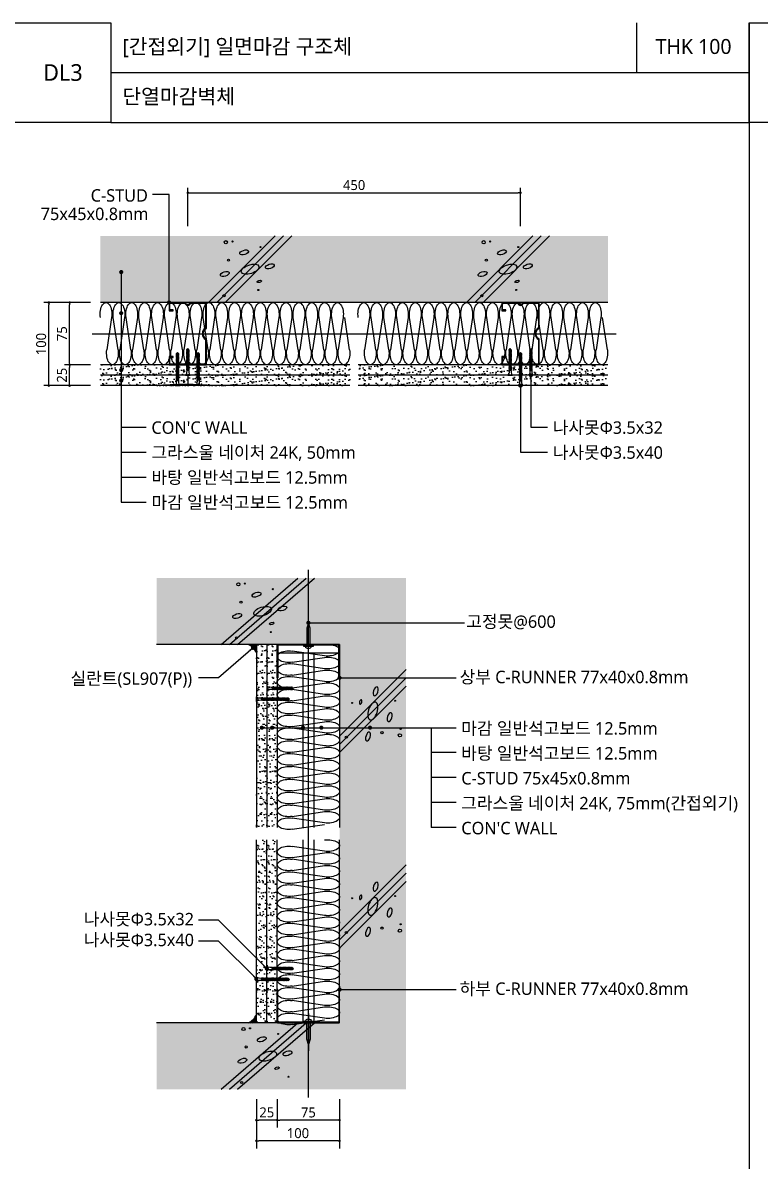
# Model space of a CAD drawing. Header units: millimetres. Extents: x 100 to 12387, y 55 to 2825.
# Drawn here: x 6089 to 6976, y 1456 to 2825 of the extents above; entities that cross this region are included whole.
import ezdxf
from ezdxf.enums import TextEntityAlignment as Align

# ---------------------------------------------------------------- set-up
doc = ezdxf.new("R2010")
doc.units = ezdxf.units.MM
doc.header["$LTSCALE"] = 1000
doc.linetypes.add('CCEN', pattern=[35, 30, -2, 1, -2])
doc.linetypes.add('HID', pattern=[2.3, 1.5, -0.8])
doc.layers.get('DEFPOINTS').update_dxf_attribs({"color": 161})
for name, color, linetype in [('CEN', 1, 'CCEN'), ('DIM', 7, 'Continuous'), ('HATCH', 8, 'Continuous'), ('SEALANT', 8, 'Continuous'), ('TEXT', 7, 'Continuous'), ('경량철골', 2, 'Continuous'), ('경량철골1', 8, 'Continuous'), ('고정못', 8, 'Continuous'), ('나사못32', 8, 'Continuous'), ('나사못40', 8, 'Continuous'), ('단열재', 9, 'Continuous'), ('석고보드', 4, 'Continuous'), ('슬라브', 7, 'Continuous'), ('조인트컴파운드', 8, 'Continuous'), ('지시선', 1, 'Continuous')]:
    doc.layers.add(name, color=color, linetype=linetype)
doc.styles.add('맑은고딕', font='malgun_0.ttf')
doc.dimstyles.new('kcc', dxfattribs={"dimscale": 5, "dimtxt": 2, "dimasz": 2, "dimexe": 1.5, "dimexo": 2, "dimgap": 0.5, "dimtad": 1, "dimdec": 1, "dimrnd": 1.38778e-17, "dimzin": 12, "dimdsep": 46, "dimtxsty": '맑은고딕', "dimblk": 'DOT', "dimcen": 1, "dimdle": 1, "dimclrd": 1, "dimclre": 1, "dimclrt": 7, "dimazin": 0, "dimtfac": 3, "dimtdec": 1, "dimtix": 1, "dimtmove": 2, "dimatfit": 2, "dimldrblk": 'DOT', "dimfxl": 1, "dimtolj": 1, "dimtzin": 1, "dimlwd": -1, "dimlwe": -1, "dimarcsym": 0})

# ---------------------------------------------------------------- blocks, each defined once
blk = doc.blocks.new('kcc나사못32')
at = {"layer": '나사못32'}
for p, q in [((1.5, 29.9), (1, 29.6)), ((1, 29.6), (1.5, 29.3)), ((1.5, 28.6), (1, 28.3)), ((1, 28.3), (1.5, 28)), ((1.5, 30.6), (2.8, 32)), ((1.5, 30.6), (1.5, 29.9)), ((4, 30.5), (1.5, 29.9)), ((4, 29.9), (1.5, 29.9)), ((4, 29.9), (1.5, 29.3)), ((1.5, 29.3), (1.5, 28.6)), ((4, 29.2), (1.5, 28.6)), ((4, 28.6), (1.5, 28.6)), ((4, 28.6), (1.5, 28)), ((1.5, 28), (1.5, 27.3)), ((4, 27.9), (1.5, 27.3)), ((4, 30.5), (2.8, 32)), ((4, 30.5), (4.5, 30.2)), ((4.5, 30.2), (4, 29.9)), ((4, 29.9), (4, 29.2)), ((4, 29.2), (4.5, 28.9)), ((4.5, 28.9), (4, 28.6)), ((4, 28.6), (4, 27.9)), ((4, 27.9), (4.5, 27.6)), ((4.5, 27.6), (4, 27.3)), ((1.5, 27.3), (1, 27)), ((1, 27), (1.5, 26.7)), ((1.5, 26), (1, 25.7)), ((1, 25.7), (1.5, 25.4)), ((1.5, 24.7), (1, 24.4)), ((1, 24.4), (1.5, 24.1)), ((1.5, 23.4), (1, 23.1)), ((1, 23.1), (1.5, 22.8)), ((1.5, 22.1), (1, 21.8)), ((1, 21.8), (1.5, 21.5)), ((1.5, 20.8), (1, 20.5)), ((1, 20.5), (1.5, 20.2)), ((1.5, 19.5), (1, 19.2)), ((1, 19.2), (1.5, 18.9)), ((1.5, 18.2), (1, 17.9)), ((1, 17.9), (1.5, 17.6)), ((1.5, 16.9), (1, 16.6)), ((1, 16.6), (1.5, 16.3)), ((1.5, 15.6), (1, 15.3)), ((1, 15.3), (1.5, 15)), ((1.5, 14.3), (1, 14)), ((1, 14), (1.5, 13.7)), ((4, 27.3), (1.5, 27.3)), ((4, 27.3), (1.5, 26.7)), ((1.5, 26.7), (1.5, 26)), ((4, 26.6), (1.5, 26)), ((4, 26), (1.5, 26)), ((4, 26), (1.5, 25.4)), ((1.5, 25.4), (1.5, 24.7)), ((4, 25.3), (1.5, 24.7)), ((4, 24.7), (1.5, 24.7)), ((4, 24.7), (1.5, 24.1)), ((1.5, 24.1), (1.5, 23.4)), ((4, 24), (1.5, 23.4)), ((4, 23.4), (1.5, 23.4)), ((4, 23.4), (1.5, 22.8)), ((1.5, 22.8), (1.5, 22.1)), ((4, 22.7), (1.5, 22.1)), ((4, 22.1), (1.5, 22.1)), ((4, 22.1), (1.5, 21.5)), ((1.5, 21.5), (1.5, 20.8)), ((4, 21.4), (1.5, 20.8)), ((4, 20.8), (1.5, 20.8)), ((4, 20.8), (1.5, 20.2)), ((1.5, 20.2), (1.5, 19.5)), ((4, 20.1), (1.5, 19.5)), ((4, 19.5), (1.5, 19.5)), ((4, 19.5), (1.5, 18.9)), ((1.5, 18.9), (1.5, 18.2)), ((4, 18.8), (1.5, 18.2)), ((4, 18.2), (1.5, 18.2)), ((4, 18.2), (1.5, 17.6)), ((1.5, 17.6), (1.5, 16.9)), ((4, 17.5), (1.5, 16.9)), ((4, 16.9), (1.5, 16.9)), ((4, 16.9), (1.5, 16.3)), ((1.5, 16.3), (1.5, 15.6)), ((4, 16.2), (1.5, 15.6)), ((4, 15.6), (1.5, 15.6)), ((4, 15.6), (1.5, 15)), ((1.5, 15), (1.5, 14.3)), ((4, 14.9), (1.5, 14.3)), ((4, 14.3), (1.5, 14.3)), ((4, 14.3), (1.5, 13.7)), ((1.5, 13.7), (1.5, 13)), ((4, 27.3), (4, 26.6)), ((4, 26.6), (4.5, 26.3)), ((4.5, 26.3), (4, 26)), ((4, 26), (4, 25.3)), ((4, 25.3), (4.5, 25)), ((4.5, 25), (4, 24.7)), ((4, 24.7), (4, 24)), ((4, 24), (4.5, 23.7)), ((4.5, 23.7), (4, 23.4)), ((4, 23.4), (4, 22.7)), ((4, 22.7), (4.5, 22.4)), ((4.5, 22.4), (4, 22.1)), ((4, 22.1), (4, 21.4)), ((4, 21.4), (4.5, 21.1)), ((4.5, 21.1), (4, 20.8)), ((4, 20.8), (4, 20.1)), ((4, 20.1), (4.5, 19.8)), ((4.5, 19.8), (4, 19.5)), ((4, 19.5), (4, 18.8)), ((4, 18.8), (4.5, 18.5)), ((4.5, 18.5), (4, 18.2)), ((4, 18.2), (4, 17.5)), ((4, 17.5), (4.5, 17.2)), ((4.5, 17.2), (4, 16.9)), ((4, 16.9), (4, 16.2)), ((4, 16.2), (4.5, 15.9)), ((4.5, 15.9), (4, 15.6)), ((4, 15.6), (4, 14.9)), ((4, 14.9), (4.5, 14.6)), ((4.5, 14.6), (4, 14.3)), ((4, 14.3), (4, 13.6)), ((0, 0), (0, 0.4)), ((5.5, 0.4), (0, 0.4)), ((1.5, 13), (1, 12.7)), ((1, 12.7), (1.5, 12.4)), ((1.5, 11.7), (1, 11.4)), ((1, 11.4), (1.5, 11.1)), ((1.5, 10.4), (1, 10.1)), ((1, 10.1), (1.5, 9.8)), ((1.5, 9.1), (1, 8.8)), ((1, 8.8), (1.5, 8.5)), ((1.5, 7.8), (1, 7.5)), ((1, 7.5), (1.5, 7.2)), ((1.5, 6.5), (1, 6.2)), ((1, 6.2), (1.5, 5.9)), ((4, 13.6), (1.5, 13)), ((4, 13), (1.5, 13)), ((4, 13), (1.5, 12.4)), ((1.5, 12.4), (1.5, 11.7)), ((4, 12.3), (1.5, 11.7)), ((4, 11.7), (1.5, 11.7)), ((4, 11.7), (1.5, 11.1)), ((1.5, 11.1), (1.5, 10.4)), ((4, 11), (1.5, 10.4)), ((4, 10.4), (1.5, 10.4)), ((4, 10.4), (1.5, 9.8)), ((1.5, 9.8), (1.5, 9.1)), ((4, 9.7), (1.5, 9.1)), ((4, 9.1), (1.5, 9.1)), ((4, 9.1), (1.5, 8.5)), ((1.5, 8.5), (1.5, 7.8)), ((4, 8.4), (1.5, 7.8)), ((4, 7.8), (1.5, 7.8)), ((4, 7.8), (1.5, 7.2)), ((1.5, 7.2), (1.5, 6.5)), ((4, 7.1), (1.5, 6.5)), ((4, 6.5), (1.5, 6.5)), ((4, 6.5), (1.5, 5.9)), ((1.5, 5.9), (1.5, 5.4)), ((4, 13.6), (4.5, 13.3)), ((4.5, 13.3), (4, 13)), ((4, 13), (4, 12.3)), ((4, 12.3), (4.5, 12)), ((4.5, 12), (4, 11.7)), ((4, 11.7), (4, 11)), ((4, 11), (4.5, 10.7)), ((4.5, 10.7), (4, 10.4)), ((4, 10.4), (4, 9.7)), ((4, 9.7), (4.5, 9.4)), ((4.5, 9.4), (4, 9.1)), ((4, 9.1), (4, 8.4)), ((4, 8.4), (4.5, 8.1)), ((4.5, 8.1), (4, 7.8)), ((4, 7.8), (4, 7.1)), ((4, 7.1), (4.5, 6.8)), ((4.5, 6.8), (4, 6.5)), ((4, 6.5), (4, 5.4)), ((5.5, 0), (5.5, 0.4)), ((5.5, 0), (0, 0))]:
    blk.add_line(p, q, dxfattribs=at)
at = {"layer": '나사못32', "extrusion": (0, 0, -1)}
blk.add_ellipse((0, 5.4), major_axis=(0, 5), ratio=0.3, start_param=1.570796, end_param=3.141593, dxfattribs=at)
at = {"layer": '나사못32'}
blk.add_ellipse((5.5, 5.4), major_axis=(0, 5), ratio=0.3, start_param=1.570796, end_param=3.141593, dxfattribs=at)
blk = doc.blocks.new('kcc나사못40')
at = {"layer": '나사못40'}
for p, q in [((1.5, 38.5), (1, 38.2)), ((1, 38.2), (1.5, 37.9)), ((1.5, 37.2), (1, 36.9)), ((1, 36.9), (1.5, 36.6)), ((1.5, 35.9), (1, 35.6)), ((1, 35.6), (1.5, 35.3)), ((1.5, 34.6), (1, 34.3)), ((1, 34.3), (1.5, 34)), ((1.5, 33.3), (1, 33)), ((1, 33), (1.5, 32.7)), ((1.5, 32), (1, 31.7)), ((1, 31.7), (1.5, 31.4)), ((1.5, 30.7), (1, 30.4)), ((1, 30.4), (1.5, 30.1)), ((1.5, 29.4), (1, 29.1)), ((1, 29.1), (1.5, 28.8)), ((1.5, 28.1), (1, 27.8)), ((1, 27.8), (1.5, 27.5)), ((1.5, 38.5), (2.8, 40)), ((1.5, 38.5), (4, 37.9)), ((1.5, 37.9), (4, 37.3)), ((1.5, 37.9), (1.5, 37.2)), ((1.5, 37.9), (4, 37.9)), ((1.5, 37.2), (4, 36.6)), ((1.5, 36.6), (4, 36)), ((1.5, 36.6), (1.5, 35.9)), ((1.5, 36.6), (4, 36.6)), ((1.5, 35.9), (4, 35.3)), ((1.5, 35.3), (4, 34.7)), ((1.5, 35.3), (1.5, 34.6)), ((1.5, 35.3), (4, 35.3)), ((1.5, 34.6), (4, 34)), ((1.5, 34), (1.5, 33.3)), ((1.5, 34), (4, 33.4)), ((1.5, 34), (4, 34)), ((1.5, 33.3), (4, 32.7)), ((1.5, 32.7), (4, 32.1)), ((1.5, 32.7), (1.5, 32)), ((1.5, 32.7), (4, 32.7)), ((1.5, 32), (4, 31.4)), ((1.5, 31.4), (1.5, 30.7)), ((1.5, 31.4), (4, 30.8)), ((1.5, 31.4), (4, 31.4)), ((1.5, 30.7), (4, 30.1)), ((1.5, 30.1), (4, 29.5)), ((1.5, 30.1), (1.5, 29.4)), ((1.5, 30.1), (4, 30.1)), ((1.5, 29.4), (4, 28.8)), ((1.5, 28.8), (1.5, 28.1)), ((1.5, 28.8), (4, 28.2)), ((1.5, 28.8), (4, 28.8)), ((1.5, 28.1), (4, 27.5)), ((1.5, 27.5), (4, 26.9)), ((1.5, 27.5), (1.5, 26.8)), ((1.5, 27.5), (4, 27.5)), ((4, 38.6), (2.8, 40)), ((4, 38.6), (4, 37.9)), ((4, 37.9), (4.5, 37.6)), ((4.5, 37.6), (4, 37.3)), ((4, 37.3), (4, 36.6)), ((4, 36.6), (4.5, 36.3)), ((4.5, 36.3), (4, 36)), ((4, 36), (4, 35.3)), ((4, 35.3), (4.5, 35)), ((4.5, 35), (4, 34.7)), ((4, 34.7), (4, 34)), ((4, 34), (4.5, 33.7)), ((4.5, 33.7), (4, 33.4)), ((4, 33.4), (4, 32.7)), ((4, 32.7), (4.5, 32.4)), ((4.5, 32.4), (4, 32.1)), ((4, 32.1), (4, 31.4)), ((4, 31.4), (4.5, 31.1)), ((4.5, 31.1), (4, 30.8)), ((4, 30.8), (4, 30.1)), ((4, 30.1), (4.5, 29.8)), ((4.5, 29.8), (4, 29.5)), ((4, 29.5), (4, 28.8)), ((4, 28.8), (4.5, 28.5)), ((4.5, 28.5), (4, 28.2)), ((4, 28.2), (4, 27.5)), ((4, 27.5), (4.5, 27.2)), ((1.5, 26.8), (1, 26.5)), ((1, 26.5), (1.5, 26.2)), ((1.5, 25.5), (1, 25.2)), ((1, 25.2), (1.5, 24.9)), ((1.5, 24.2), (1, 23.9)), ((1, 23.9), (1.5, 23.6)), ((1.5, 22.9), (1, 22.6)), ((1, 22.6), (1.5, 22.3)), ((1.5, 21.6), (1, 21.3)), ((1, 21.3), (1.5, 21)), ((1.5, 20.3), (1, 20)), ((1, 20), (1.5, 19.7)), ((1.5, 19), (1, 18.7)), ((1, 18.7), (1.5, 18.4)), ((1.5, 17.7), (1, 17.4)), ((1, 17.4), (1.5, 17.1)), ((1.5, 16.4), (1, 16.1)), ((1, 16.1), (1.5, 15.8)), ((1.5, 15.1), (1, 14.8)), ((1, 14.8), (1.5, 14.5)), ((1.5, 13.8), (1, 13.5)), ((1.5, 26.8), (4, 26.2)), ((1.5, 26.2), (1.5, 25.5)), ((1.5, 26.2), (4, 25.6)), ((1.5, 26.2), (4, 26.2)), ((1.5, 25.5), (4, 24.9)), ((1.5, 24.9), (4, 24.3)), ((1.5, 24.9), (1.5, 24.2)), ((1.5, 24.9), (4, 24.9)), ((1.5, 24.2), (4, 23.6)), ((1.5, 23.6), (1.5, 22.9)), ((1.5, 23.6), (4, 23)), ((1.5, 23.6), (4, 23.6)), ((1.5, 22.9), (4, 22.3)), ((1.5, 22.3), (4, 21.7)), ((1.5, 22.3), (1.5, 21.6)), ((1.5, 22.3), (4, 22.3)), ((1.5, 21.6), (4, 21)), ((1.5, 21), (1.5, 20.3)), ((1.5, 21), (4, 20.4)), ((1.5, 21), (4, 21)), ((1.5, 20.3), (4, 19.7)), ((1.5, 19.7), (4, 19.1)), ((1.5, 19.7), (1.5, 19)), ((1.5, 19.7), (4, 19.7)), ((1.5, 19), (4, 18.4)), ((1.5, 18.4), (1.5, 17.7)), ((1.5, 18.4), (4, 17.8)), ((1.5, 18.4), (4, 18.4)), ((1.5, 17.7), (4, 17.1)), ((1.5, 17.1), (4, 16.5)), ((1.5, 17.1), (1.5, 16.4)), ((1.5, 17.1), (4, 17.1)), ((1.5, 16.4), (4, 15.8)), ((1.5, 15.8), (1.5, 15.1)), ((1.5, 15.8), (4, 15.2)), ((1.5, 15.8), (4, 15.8)), ((1.5, 15.1), (4, 14.5)), ((1.5, 14.5), (4, 13.9)), ((1.5, 14.5), (1.5, 13.8)), ((1.5, 14.5), (4, 14.5)), ((1.5, 13.8), (4, 13.2)), ((4.5, 27.2), (4, 26.9)), ((4, 26.9), (4, 26.2)), ((4, 26.2), (4.5, 25.9)), ((4.5, 25.9), (4, 25.6)), ((4, 25.6), (4, 24.9)), ((4, 24.9), (4.5, 24.6)), ((4.5, 24.6), (4, 24.3)), ((4, 24.3), (4, 23.6)), ((4, 23.6), (4.5, 23.3)), ((4.5, 23.3), (4, 23)), ((4, 23), (4, 22.3)), ((4, 22.3), (4.5, 22)), ((4.5, 22), (4, 21.7)), ((4, 21.7), (4, 21)), ((4, 21), (4.5, 20.7)), ((4.5, 20.7), (4, 20.4)), ((4, 20.4), (4, 19.7)), ((4, 19.7), (4.5, 19.4)), ((4.5, 19.4), (4, 19.1)), ((4, 19.1), (4, 18.4)), ((4, 18.4), (4.5, 18.1)), ((4.5, 18.1), (4, 17.8)), ((4, 17.8), (4, 17.1)), ((4, 17.1), (4.5, 16.8)), ((4.5, 16.8), (4, 16.5)), ((4, 16.5), (4, 15.8)), ((4, 15.8), (4.5, 15.5)), ((4.5, 15.5), (4, 15.2)), ((4, 15.2), (4, 14.5)), ((4, 14.5), (4.5, 14.2)), ((4.5, 14.2), (4, 13.9)), ((4, 13.9), (4, 13.2)), ((0, 0.4), (5.5, 0.4)), ((0, 0), (0, 0.4)), ((1, 13.5), (1.5, 13.2)), ((1.5, 12.5), (1, 12.2)), ((1, 12.2), (1.5, 11.9)), ((1.5, 11.2), (1, 10.9)), ((1, 10.9), (1.5, 10.6)), ((1.5, 9.9), (1, 9.6)), ((1, 9.6), (1.5, 9.3)), ((1.5, 8.6), (1, 8.3)), ((1, 8.3), (1.5, 8)), ((1.5, 7.3), (1, 7)), ((1, 7), (1.5, 6.7)), ((1.5, 13.2), (1.5, 12.5)), ((1.5, 13.2), (4, 12.6)), ((1.5, 13.2), (4, 13.2)), ((1.5, 12.5), (4, 11.9)), ((1.5, 11.9), (4, 11.3)), ((1.5, 11.9), (1.5, 11.2)), ((1.5, 11.9), (4, 11.9)), ((1.5, 11.2), (4, 10.6)), ((1.5, 10.6), (1.5, 9.9)), ((1.5, 10.6), (4, 10)), ((1.5, 10.6), (4, 10.6)), ((1.5, 9.9), (4, 9.3)), ((1.5, 9.3), (4, 8.7)), ((1.5, 9.3), (1.5, 8.6)), ((1.5, 9.3), (4, 9.3)), ((1.5, 8.6), (4, 8)), ((1.5, 8), (1.5, 7.3)), ((1.5, 8), (4, 7.4)), ((1.5, 8), (4, 8)), ((1.5, 7.3), (4, 6.7)), ((1.5, 6.7), (4, 6.1)), ((1.5, 6.7), (4, 6.7)), ((1.5, 6.7), (1.5, 5.4)), ((4, 13.2), (4.5, 12.9)), ((4.5, 12.9), (4, 12.6)), ((4, 12.6), (4, 11.9)), ((4, 11.9), (4.5, 11.6)), ((4.5, 11.6), (4, 11.3)), ((4, 11.3), (4, 10.6)), ((4, 10.6), (4.5, 10.3)), ((4.5, 10.3), (4, 10)), ((4, 10), (4, 9.3)), ((4, 9.3), (4.5, 9)), ((4.5, 9), (4, 8.7)), ((4, 8.7), (4, 8)), ((4, 8), (4.5, 7.7)), ((4.5, 7.7), (4, 7.4)), ((4, 7.4), (4, 6.7)), ((4, 6.7), (4.5, 6.4)), ((4.5, 6.4), (4, 6.1)), ((4, 6.1), (4, 5.4)), ((5.5, 0), (5.5, 0.4)), ((0, 0), (5.5, 0))]:
    blk.add_line(p, q, dxfattribs=at)
at = {"layer": '나사못40', "extrusion": (0, 0, -1)}
blk.add_ellipse((0, 5.4), major_axis=(0, -5), ratio=0.3, start_param=4.712389, end_param=6.283185, dxfattribs=at)
at = {"layer": '나사못40'}
blk.add_ellipse((5.5, 5.4), major_axis=(0, -5), ratio=0.3, start_param=4.712389, end_param=6.283185, dxfattribs=at)
blk = doc.blocks.new('_Dot')
at = {"color": 0, "linetype": 'ByBlock', "lineweight": -2}
blk.add_line((-0.5, 0), (-1, 0), dxfattribs=at)
at = {"color": 0, "linetype": 'ByBlock', "const_width": 0.5}
blk.add_lwpolyline([(-0.25, 0, 1), (0.25, 0, 1)], format="xyb", close=True, dxfattribs=at)
blk = doc.blocks.new('*D296')
at = {"layer": 'DEFPOINTS', "color": 0, "transparency": 16777216}
for p in [(6145.5, 2413.5), (6182.5, 2413.5), (6182.5, 2388.5)]:
    blk.add_point(p, dxfattribs=at)
at = {"layer": 'DIM', "color": 1, "transparency": 16777216}
for p, q in [((6170.5, 2413.5), (6139.5, 2413.5)), ((6145.5, 2391.5), (6145.5, 2410.5)), ((6170.5, 2388.5), (6139.5, 2388.5))]:
    blk.add_line(p, q, dxfattribs=at)
at = {"layer": 'DIM', "color": 1, "transparency": 16777216, "xscale": 2.999999999999998, "yscale": 2.999999999999998, "zscale": 2.999999999999998}
for p, rotation in [((6145.5, 2413.5), 90), ((6145.5, 2388.5), 270)]:
    blk.add_blockref('_Dot', p, dxfattribs=dict(at, rotation=rotation))
at = {"layer": 'DIM', "color": 7, "transparency": 16777216, "insert": (6136.3, 2401), "char_height": 12, "attachment_point": 5, "rotation": 90, "style": '맑은고딕'}
blk.add_mtext('\\A1;25', dxfattribs=at)
blk = doc.blocks.new('*D297')
at = {"layer": 'DEFPOINTS', "color": 0, "transparency": 16777216}
for p in [(6145.5, 2488.5), (6182.5, 2488.5), (6182.5, 2413.5)]:
    blk.add_point(p, dxfattribs=at)
at = {"layer": 'DIM', "color": 1, "transparency": 16777216}
for p, q in [((6170.5, 2488.5), (6139.5, 2488.5)), ((6145.5, 2416.5), (6145.5, 2485.5)), ((6170.5, 2413.5), (6139.5, 2413.5))]:
    blk.add_line(p, q, dxfattribs=at)
at = {"layer": 'DIM', "color": 1, "transparency": 16777216, "xscale": 2.999999999999998, "yscale": 2.999999999999998, "zscale": 2.999999999999998}
for p, rotation in [((6145.5, 2488.5), 90), ((6145.5, 2413.5), 270)]:
    blk.add_blockref('_Dot', p, dxfattribs=dict(at, rotation=rotation))
at = {"layer": 'DIM', "color": 7, "transparency": 16777216, "insert": (6136.4, 2451), "char_height": 12, "attachment_point": 5, "rotation": 90, "style": '맑은고딕'}
blk.add_mtext('\\A1;75', dxfattribs=at)
blk = doc.blocks.new('*D298')
at = {"layer": 'DEFPOINTS', "color": 0, "transparency": 16777216}
for p in [(6120.5, 2488.5), (6182.5, 2488.5), (6182.5, 2388.5)]:
    blk.add_point(p, dxfattribs=at)
at = {"layer": 'DIM', "color": 1, "transparency": 16777216}
for p, q in [((6170.5, 2488.5), (6114.5, 2488.5)), ((6120.5, 2391.5), (6120.5, 2485.5)), ((6170.5, 2388.5), (6114.5, 2388.5))]:
    blk.add_line(p, q, dxfattribs=at)
at = {"layer": 'DIM', "color": 1, "transparency": 16777216, "xscale": 2.999999999999998, "yscale": 2.999999999999998, "zscale": 2.999999999999998}
for p, rotation in [((6120.5, 2488.5), 90), ((6120.5, 2388.5), 270)]:
    blk.add_blockref('_Dot', p, dxfattribs=dict(at, rotation=rotation))
at = {"layer": 'DIM', "color": 7, "transparency": 16777216, "insert": (6111.3, 2438.5), "char_height": 12, "attachment_point": 5, "rotation": 90, "style": '맑은고딕'}
blk.add_mtext('\\A1;100', dxfattribs=at)
blk = doc.blocks.new('*D299')
at = {"layer": 'DEFPOINTS', "color": 0, "transparency": 16777216}
for p in [(6687.5, 2620.5), (6287.5, 2568.5), (6687.5, 2568.5)]:
    blk.add_point(p, dxfattribs=at)
at = {"layer": 'DIM', "color": 1, "transparency": 16777216}
for p, q in [((6287.5, 2580.5), (6287.5, 2626.5)), ((6290.5, 2620.5), (6684.5, 2620.5)), ((6687.5, 2580.5), (6687.5, 2626.5))]:
    blk.add_line(p, q, dxfattribs=at)
at = {"layer": 'DIM', "color": 1, "transparency": 16777216, "xscale": 2.999999999999998, "yscale": 2.999999999999998, "zscale": 2.999999999999998, "rotation": 180}
blk.add_blockref('_Dot', (6287.5, 2620.5), dxfattribs=at)
at = {"layer": 'DIM', "color": 1, "transparency": 16777216, "xscale": 2.999999999999998, "yscale": 2.999999999999998, "zscale": 2.999999999999998}
blk.add_blockref('_Dot', (6687.5, 2620.5), dxfattribs=at)
at = {"layer": 'DIM', "color": 7, "transparency": 16777216, "insert": (6487.5, 2629.7), "char_height": 12, "attachment_point": 5, "style": '맑은고딕'}
blk.add_mtext('\\A1;450', dxfattribs=at)
blk = doc.blocks.new('*D300')
at = {"layer": 'DEFPOINTS', "color": 0, "transparency": 16777216}
for p in [(6395, 1542), (6470, 1542), (6395, 1505)]:
    blk.add_point(p, dxfattribs=at)
at = {"layer": 'DIM', "color": 1, "transparency": 16777216}
for p, q in [((6395, 1530), (6395, 1496)), ((6470, 1530), (6470, 1496)), ((6467, 1505), (6398, 1505))]:
    blk.add_line(p, q, dxfattribs=at)
at = {"layer": 'DIM', "color": 1, "transparency": 16777216, "xscale": 2.999999999999998, "yscale": 2.999999999999998, "zscale": 2.999999999999998, "rotation": 180}
blk.add_blockref('_Dot', (6395, 1505), dxfattribs=at)
at = {"layer": 'DIM', "color": 1, "transparency": 16777216, "xscale": 2.999999999999998, "yscale": 2.999999999999998, "zscale": 2.999999999999998}
blk.add_blockref('_Dot', (6470, 1505), dxfattribs=at)
at = {"layer": 'DIM', "color": 7, "transparency": 16777216, "insert": (6432.5, 1514.1), "char_height": 12, "attachment_point": 5, "style": '맑은고딕'}
blk.add_mtext('\\A1;75', dxfattribs=at)
blk = doc.blocks.new('*D301')
at = {"layer": 'DEFPOINTS', "color": 0, "transparency": 16777216}
for p in [(6370, 1542), (6395, 1542), (6370, 1505)]:
    blk.add_point(p, dxfattribs=at)
at = {"layer": 'DIM', "color": 1, "transparency": 16777216}
for p, q in [((6370, 1530), (6370, 1496)), ((6395, 1530), (6395, 1496)), ((6392, 1505), (6373, 1505))]:
    blk.add_line(p, q, dxfattribs=at)
at = {"layer": 'DIM', "color": 1, "transparency": 16777216, "xscale": 2.999999999999998, "yscale": 2.999999999999998, "zscale": 2.999999999999998, "rotation": 180}
blk.add_blockref('_Dot', (6370, 1505), dxfattribs=at)
at = {"layer": 'DIM', "color": 1, "transparency": 16777216, "xscale": 2.999999999999998, "yscale": 2.999999999999998, "zscale": 2.999999999999998}
blk.add_blockref('_Dot', (6395, 1505), dxfattribs=at)
at = {"layer": 'DIM', "color": 7, "transparency": 16777216, "insert": (6382.5, 1514.2), "char_height": 12, "attachment_point": 5, "style": '맑은고딕'}
blk.add_mtext('\\A1;25', dxfattribs=at)
blk = doc.blocks.new('*D302')
at = {"layer": 'DEFPOINTS', "color": 0, "transparency": 16777216}
for p in [(6370, 1542), (6470, 1542), (6370, 1480)]:
    blk.add_point(p, dxfattribs=at)
at = {"layer": 'DIM', "color": 1, "transparency": 16777216}
for p, q in [((6370, 1530), (6370, 1471)), ((6470, 1530), (6470, 1471)), ((6467, 1480), (6373, 1480))]:
    blk.add_line(p, q, dxfattribs=at)
at = {"layer": 'DIM', "color": 1, "transparency": 16777216, "xscale": 2.999999999999998, "yscale": 2.999999999999998, "zscale": 2.999999999999998, "rotation": 180}
blk.add_blockref('_Dot', (6370, 1480), dxfattribs=at)
at = {"layer": 'DIM', "color": 1, "transparency": 16777216, "xscale": 2.999999999999998, "yscale": 2.999999999999998, "zscale": 2.999999999999998}
blk.add_blockref('_Dot', (6470, 1480), dxfattribs=at)
at = {"layer": 'DIM', "color": 7, "transparency": 16777216, "insert": (6420, 1489.2), "char_height": 12, "attachment_point": 5, "style": '맑은고딕'}
blk.add_mtext('\\A1;100', dxfattribs=at)
blk = doc.blocks.new('HILTI고정못')
at = {"layer": '고정못'}
blk.add_line((0, 10.6), (0, -34.6), dxfattribs=at)
blk.add_lwpolyline([(-6, 0), (6, 0), (6, 1), (-6, 1)], close=True, dxfattribs=at)
at = {"layer": '고정못', "linetype": 'HID'}
blk.add_lwpolyline([(-2, 0), (-2, -20.6), (0, -27), (2, -20.6), (2, 0)], dxfattribs=at)
at = {"layer": '고정못'}
blk.add_arc((0, -0.2), 4.08, 17.2018, 162.7982, dxfattribs=at)
blk = doc.blocks.new('insulation2')
blk.add_lwpolyline([(0, 0.25, 1.344031), (0.35, 0.25), (0.2, 0.75, -1.344031), (0.55, 0.75), (0.4, 0.25)], format="xyb")

msp = doc.modelspace()

# ---------------------------------------------------------------- hatches: boundary and pattern name
at = {"layer": 'HATCH'}
h = msp.add_hatch(dxfattribs=at)
h.set_pattern_fill('AR-CONC', color=256, scale=0.1)
h.set_pattern_definition([(50, (6352.5, 2528.5), (18.21847, -1.5939), [1.905, -20.955]), (355, (6352.5, 2528.5), (-3.52434, 19.1057), [1.524, -16.76406]), (100.4514, (6354.018, 2528.367), (14.6941, 17.5118), [1.619, -17.809]), (46.184, (6352.5, 2533.58), (27.1079, -4.2042), [2.8575, -31.4325]), (96.6356, (6354.76, 2533.23), (23.7404, 24.7426), [2.4285, -26.7136]), (351.184, (6352.5, 2533.58), (23.7404, 24.7426), [2.286, -25.146]), (21, (6355.04, 2532.31), (15.16144, -10.2265), [1.905, -20.955]), (326, (6355.04, 2532.31), (6.1802, 18.4188), [1.524, -16.764]), (71.4514, (6356.303, 2531.458), (21.34164, 8.1923), [1.619, -17.809]), (37.5, (6352.5, 2528.5), (0.30886, 8.4555), [0, -16.5608, 0, -17.018, 0, -16.8275]), (7.5, (6352.5, 2528.5), (6.68197, 10.01806), [0, -9.7028, 0, -16.1798, 0, -6.4135]), (327.5, (6346.836, 2528.5), (13.55906, -0.57287), [0, -6.35, 0, -19.812, 0, -26.289]), (317.5, (6344.296, 2528.5), (14.81292, 2.54265), [0, -8.255, 0, -13.1572, 0, -18.669])])
h.paths.add_polyline_path([(6792.5, 2488.5), (6792.5, 2568.5), (6182.5, 2568.5), (6182.5, 2488.5)])
h = msp.add_hatch(dxfattribs=at)
h.set_pattern_fill('AR-SAND', color=256, scale=0.2, style=0)
h.set_pattern_definition([(37.5, (1447.176, -16406.309), (-0.3200063, 9.7882647), [0, -7.7216, 0, -8.636, 0, -8.255]), (7.5, (1447.176, -16406.309), (8.990466, 14.336502), [0, -4.1656, 0, -6.9596, 0, -2.667]), (327.5, (1440.928, -16406.309), (15.8198474, 0.0287437), [0, -2.54, 0, -9.144, 0, -11.938]), (317.5, (1440.928, -16406.309), (15.271129, 4.458586), [0, -1.27, 0, -5.9944, 0, -6.858])])
h.paths.add_polyline_path([(6482.5, 2413.5), (6182.5, 2413.5), (6182.5, 2401), (6482.5, 2401)])
h = msp.add_hatch(dxfattribs=at)
h.set_pattern_fill('AR-SAND', color=256, scale=0.2, style=0)
h.set_pattern_definition([(37.5, (1444.281, -16406.309), (-0.3200063, 9.7882647), [0, -7.7216, 0, -8.636, 0, -8.255]), (7.5, (1444.281, -16406.309), (8.990466, 14.336502), [0, -4.1656, 0, -6.9596, 0, -2.667]), (327.5, (1438.033, -16406.309), (15.8198474, 0.0287437), [0, -2.54, 0, -9.144, 0, -11.938]), (317.5, (1438.033, -16406.309), (15.271129, 4.458586), [0, -1.27, 0, -5.9944, 0, -6.858])])
h.paths.add_polyline_path([(6792.5, 2413.5), (6492.5, 2413.5), (6492.5, 2401), (6792.5, 2401)])
h = msp.add_hatch(dxfattribs=at)
h.set_pattern_fill('AR-SAND', color=256, scale=0.2, style=0)
h.set_pattern_definition([(37.5, (1447.176, -16418.809), (-0.3200063, 9.7882647), [0, -7.7216, 0, -8.636, 0, -8.255]), (7.5, (1447.176, -16418.809), (8.990466, 14.336502), [0, -4.1656, 0, -6.9596, 0, -2.667]), (327.5, (1440.928, -16418.809), (15.8198474, 0.0287437), [0, -2.54, 0, -9.144, 0, -11.938]), (317.5, (1440.928, -16418.809), (15.271129, 4.458586), [0, -1.27, 0, -5.9944, 0, -6.858])])
h.paths.add_polyline_path([(6482.5, 2401), (6182.5, 2401), (6182.5, 2388.5), (6482.5, 2388.5)])
h = msp.add_hatch(dxfattribs=at)
h.set_pattern_fill('AR-SAND', color=256, scale=0.2, style=0)
h.set_pattern_definition([(37.5, (1444.281, -16418.809), (-0.3200063, 9.7882647), [0, -7.7216, 0, -8.636, 0, -8.255]), (7.5, (1444.281, -16418.809), (8.990466, 14.336502), [0, -4.1656, 0, -6.9596, 0, -2.667]), (327.5, (1438.033, -16418.809), (15.8198474, 0.0287437), [0, -2.54, 0, -9.144, 0, -11.938]), (317.5, (1438.033, -16418.809), (15.271129, 4.458586), [0, -1.27, 0, -5.9944, 0, -6.858])])
h.paths.add_polyline_path([(6792.5, 2401), (6492.5, 2401), (6492.5, 2388.5), (6792.5, 2388.5)])
h = msp.add_hatch(dxfattribs=at)
h.set_pattern_fill('AR-CONC', color=256, scale=0.1)
h.set_pattern_definition([(50, (6445, 2117), (18.21847, -1.5939), [1.905, -20.955]), (355, (6445, 2117), (-3.52434, 19.1057), [1.524, -16.76406]), (100.4514, (6446.518, 2116.867), (14.6941, 17.5118), [1.619, -17.809]), (46.184, (6445, 2122.08), (27.1079, -4.2042), [2.8575, -31.4325]), (96.6356, (6447.26, 2121.73), (23.7404, 24.7426), [2.4285, -26.7136]), (351.184, (6445, 2122.08), (23.7404, 24.7426), [2.286, -25.146]), (21, (6447.54, 2120.81), (15.16144, -10.22652), [1.905, -20.955]), (326, (6447.54, 2120.81), (6.1802, 18.4188), [1.524, -16.764]), (71.4514, (6448.803, 2119.958), (21.34164, 8.1923), [1.619, -17.809]), (37.5, (6445, 2117), (0.30886, 8.455504), [0, -16.5608, 0, -17.018, 0, -16.8275]), (7.5, (6445, 2117), (6.68197, 10.01806), [0, -9.7028, 0, -16.1798, 0, -6.4135]), (327.5, (6439.336, 2117), (13.55906, -0.572874), [0, -6.35, 0, -19.812, 0, -26.289]), (317.5, (6436.796, 2117), (14.81292, 2.54265), [0, -8.255, 0, -13.1572, 0, -18.669])])
h.paths.add_polyline_path([(6470, 1622), (6250, 1622), (6250, 1542), (6550, 1542), (6550, 2157), (6250, 2157), (6250, 2077), (6470, 2077)])
h = msp.add_hatch(dxfattribs=at)
h.set_pattern_fill('AR-SAND', color=256, scale=0.2, style=0)
h.set_pattern_definition([(37.5, (1825.49, -16075.71), (-0.3200063, 9.7882647), [0, -7.7216, 0, -8.636, 0, -8.255]), (7.5, (1825.49, -16075.71), (8.990466, 14.336502), [0, -4.1656, 0, -6.9596, 0, -2.667]), (327.5, (1819.242, -16075.71), (15.8198474, 0.0287437), [0, -2.54, 0, -9.144, 0, -11.938]), (317.5, (1819.242, -16075.71), (15.271129, 4.458586), [0, -1.27, 0, -5.9944, 0, -6.858])])
h.paths.add_polyline_path([(6370, 1857), (6382.5, 1857), (6382.5, 2077), (6370, 2077)])
h = msp.add_hatch(dxfattribs=at)
h.set_pattern_fill('AR-SAND', color=256, scale=0.2, style=0)
h.set_pattern_definition([(37.5, (1837.99, -16075.71), (-0.3200063, 9.7882647), [0, -7.7216, 0, -8.636, 0, -8.255]), (7.5, (1837.99, -16075.71), (8.990466, 14.336502), [0, -4.1656, 0, -6.9596, 0, -2.667]), (327.5, (1831.742, -16075.71), (15.8198474, 0.0287437), [0, -2.54, 0, -9.144, 0, -11.938]), (317.5, (1831.742, -16075.71), (15.271129, 4.458586), [0, -1.27, 0, -5.9944, 0, -6.858])])
h.paths.add_polyline_path([(6382.5, 1857), (6395, 1857), (6395, 2077), (6382.5, 2077)])
h = msp.add_hatch(dxfattribs=at)
h.set_pattern_fill('AR-SAND', color=256, scale=0.2, style=0)
h.set_pattern_definition([(37.5, (1825.49, -16024.551), (-0.3200063, 9.7882647), [0, -7.7216, 0, -8.636, 0, -8.255]), (7.5, (1825.49, -16024.551), (8.990466, 14.336502), [0, -4.1656, 0, -6.9596, 0, -2.667]), (327.5, (1819.242, -16024.551), (15.8198474, 0.0287437), [0, -2.54, 0, -9.144, 0, -11.938]), (317.5, (1819.242, -16024.551), (15.271129, 4.458586), [0, -1.27, 0, -5.9944, 0, -6.858])])
h.paths.add_polyline_path([(6382.5, 1842), (6370, 1842), (6370, 1622), (6382.5, 1622)])
h = msp.add_hatch(dxfattribs=at)
h.set_pattern_fill('AR-SAND', color=256, scale=0.2, style=0)
h.set_pattern_definition([(37.5, (1837.99, -16024.551), (-0.3200063, 9.7882647), [0, -7.7216, 0, -8.636, 0, -8.255]), (7.5, (1837.99, -16024.551), (8.990466, 14.336502), [0, -4.1656, 0, -6.9596, 0, -2.667]), (327.5, (1831.742, -16024.551), (15.8198474, 0.0287437), [0, -2.54, 0, -9.144, 0, -11.938]), (317.5, (1831.742, -16024.551), (15.271129, 4.458586), [0, -1.27, 0, -5.9944, 0, -6.858])])
h.paths.add_polyline_path([(6395, 1842), (6382.5, 1842), (6382.5, 1622), (6395, 1622)])
at = {"layer": 'SEALANT'}
h = msp.add_hatch(dxfattribs=at)
h.set_pattern_fill('ANSI31', color=256, scale=0.1, style=0)
h.set_pattern_definition([(45, (1473.0645, -16075.71016), (-0.224506403, 0.224506403), [])])
h.paths.add_polyline_path([(6370, 2077), (6360, 2077, -0.2001382), (6370, 2067.11)])
h = msp.add_hatch(dxfattribs=at)
h.set_pattern_fill('ANSI31', color=256, scale=0.1, style=0)
h.set_pattern_definition([(315, (1473.0645, 19774.71016), (-0.224506403, -0.224506403), [])])
h.paths.add_polyline_path([(6370, 1622), (6360, 1622, 0.2001382), (6370, 1631.89)])
at = {"layer": '조인트컴파운드'}
h = msp.add_hatch(dxfattribs=at)
h.set_pattern_fill('ANSI31', color=8, scale=0.1, style=0)
h.set_pattern_definition([(45, (1471.5068, -16163.85447), (-0.224506403, 0.224506403), [])])
edge = h.paths.add_edge_path()
edge.add_ellipse((6269.75, 2393.9), major_axis=(0, 5), ratio=0.3, start_angle=180, end_angle=210.52736)
edge.add_line((6270.51, 2389.59), (6247.5, 2388.5))
edge.add_line((6247.5, 2388.5), (6269.75, 2388.5))
edge.add_line((6269.75, 2388.5), (6269.75, 2388.9))
edge = h.paths.add_edge_path()
edge.add_ellipse((6299.75, 2393.9), major_axis=(0, 5), ratio=0.3, start_angle=180, end_angle=214.46827)
edge.add_line((6300.6, 2389.78), (6287.5, 2390.4))
edge.add_line((6287.5, 2390.4), (6274.4, 2389.78))
edge.add_ellipse((6275.25, 2393.9), major_axis=(0, 5), ratio=0.3, start_angle=145.53173, end_angle=180)
edge.add_line((6275.25, 2388.9), (6275.25, 2388.5))
edge.add_line((6275.25, 2388.5), (6299.75, 2388.5))
edge.add_line((6299.75, 2388.5), (6299.75, 2388.9))
edge = h.paths.add_edge_path()
edge.add_ellipse((6305.25, 2393.9), major_axis=(0, 5), ratio=0.3, start_angle=149.47264, end_angle=180)
edge.add_line((6305.25, 2388.9), (6305.25, 2388.5))
edge.add_line((6305.25, 2388.5), (6327.5, 2388.5))
edge.add_line((6327.5, 2388.5), (6304.49, 2389.59))
edge = h.paths.add_edge_path()
edge.add_ellipse((6275.25, 2393.9), major_axis=(0, 5), ratio=0.3, start_angle=145.53173, end_angle=180, ccw=False)
edge.add_line((6274.4, 2389.78), (6270.51, 2389.59))
edge.add_ellipse((6269.75, 2393.9), major_axis=(0, 5), ratio=0.3, start_angle=180, end_angle=210.52736, ccw=False)
edge.add_line((6269.75, 2388.9), (6275.25, 2388.9))
h.paths.add_polyline_path([(6275.25, 2388.9), (6269.75, 2388.9), (6269.75, 2388.5), (6275.25, 2388.5)])
edge = h.paths.add_edge_path()
edge.add_ellipse((6305.25, 2393.9), major_axis=(0, 5), ratio=0.3, start_angle=149.47264, end_angle=180, ccw=False)
edge.add_line((6304.49, 2389.59), (6300.6, 2389.78))
edge.add_ellipse((6299.75, 2393.9), major_axis=(0, 5), ratio=0.3, start_angle=180, end_angle=214.46827, ccw=False)
edge.add_line((6299.75, 2388.9), (6305.25, 2388.9))
h.paths.add_polyline_path([(6305.25, 2388.9), (6299.75, 2388.9), (6299.75, 2388.5), (6305.25, 2388.5)])

# ---------------------------------------------------------------- linework, layer by layer
for p, q in [((6827.5, 2765), (6827.5, 2825)), ((6962.5, 2825), (6962.5, 55)), ((6195, 2765), (6962.5, 2765)), ((6195, 2705), (6962.5, 2705))]:
    msp.add_line(p, q)
for points in [[(6075, 2825), (6195, 2825), (6195, 2705), (6075, 2705)], [(6962.5, 2825), (7082.5, 2825), (7082.5, 2705), (6962.5, 2705)]]:
    msp.add_lwpolyline(points, close=True)
at = {"layer": 'CEN', "ltscale": 0.1}
for p, q in [((6172.5, 2451), (6802.5, 2451)), ((6432.5, 1532), (6432.5, 2167))]:
    msp.add_line(p, q, dxfattribs=at)
at = {"layer": 'HATCH'}
for centre, radius in [((6333.33, 2561.01), 1.89), ((6341.14, 2561.9), 0.63), ((6643.33, 2561.01), 1.89), ((6651.14, 2561.9), 0.63), ((6374.89, 2555.18), 0.63), ((6684.89, 2555.18), 0.63), ((6336.48, 2539.45), 1.26), ((6646.48, 2539.45), 1.26), ((6331.07, 2496.65), 1.26), ((6372.37, 2503.58), 0.629), ((6641.07, 2496.65), 1.26), ((6682.37, 2503.58), 0.629), ((6348.33, 2149.51), 1.89), ((6356.14, 2150.4), 0.63), ((6389.89, 2143.68), 0.63), ((6351.48, 2127.95), 1.26), ((6346.07, 2085.15), 1.26), ((6387.37, 2092.08), 0.629), ((6485.08, 2006.87), 0.629), ((6536.68, 2009.39), 0.63), ((6520.95, 1970.98), 1.26), ((6543.4, 1975.64), 0.63), ((6478.15, 1965.57), 1.26), ((6542.51, 1967.83), 1.89), ((6485.08, 1771.87), 0.629), ((6536.68, 1774.39), 0.63), ((6543.4, 1740.64), 0.63), ((6478.15, 1730.57), 1.26), ((6520.95, 1735.98), 1.26), ((6542.51, 1732.83), 1.89), ((6354.54, 1614.51), 1.89), ((6362.35, 1615.4), 0.63), ((6396.1, 1608.68), 0.63), ((6357.69, 1592.95), 1.26), ((6352.28, 1550.15), 1.26), ((6408.59, 1557.08), 0.629)]:
    msp.add_circle(centre, radius, dxfattribs=at)
for centre, major_axis in [((6355.23, 2548.69), (-5.27, -1.71)), ((6665.23, 2548.69), (-5.27, -1.71)), ((6362.5, 2528.5), (-10.53, -3.43)), ((6386.23, 2531.9), (-5.27, -1.71)), ((6672.5, 2528.5), (-10.53, -3.43)), ((6696.23, 2531.9), (-5.27, -1.71)), ((6331.98, 2522.8), (-5.27, -1.71)), ((6641.98, 2522.8), (-5.27, -1.71)), ((6373.47, 2513.87), (-2.63, -0.86)), ((6683.47, 2513.87), (-2.63, -0.86)), ((6370.23, 2137.19), (-5.27, -1.71)), ((6377.5, 2117), (-10.53, -3.43)), ((6401.23, 2120.4), (-5.27, -1.71)), ((6346.98, 2111.3), (-5.27, -1.71)), ((6388.47, 2102.37), (-2.63, -0.86)), ((6376.44, 1602.19), (-5.27, -1.71)), ((6383.71, 1582), (-10.53, -3.43)), ((6407.45, 1585.4), (-5.27, -1.71)), ((6353.2, 1576.3), (-5.27, -1.71)), ((6394.68, 1567.37), (-2.63, -0.86))]:
    msp.add_ellipse(centre, major_axis=major_axis, ratio=0.4770727, dxfattribs=at)
at = {"layer": 'HATCH', "extrusion": (0, 0, -1)}
for centre, major_axis in [((6513.4, 2020.73), (-1.71, -5.27)), ((6495.37, 2007.97), (-0.86, -2.63)), ((6510, 1997), (-3.43, -10.53)), ((6530.19, 1989.73), (-1.71, -5.27)), ((6504.3, 1966.48), (-1.71, -5.27)), ((6513.4, 1785.73), (-1.71, -5.27)), ((6495.37, 1772.97), (-0.86, -2.63)), ((6510, 1762), (-3.43, -10.53)), ((6530.19, 1754.73), (-1.71, -5.27)), ((6504.3, 1731.48), (-1.71, -5.27))]:
    msp.add_ellipse(centre, major_axis=major_axis, ratio=0.4770727, dxfattribs=at)
at = {"layer": 'SEALANT'}
for centre, start, end in [((6353.14, 2060.06), 22.6698, 67.93998), ((6353.14, 1638.94), 292.06002, 337.3302)]:
    msp.add_arc(centre, 18.28, start, end, dxfattribs=at)
at = {"layer": '경량철골'}
for points in [[(6309, 2443.93), (6309, 2414.5), (6290.85, 2414.5, 0.745356), (6284.15, 2414.5), (6266, 2414.5), (6266, 2422.5), (6270, 2422.5), (6270, 2423.5), (6265, 2423.5), (6265, 2413.5), (6285, 2413.5, -1), (6290, 2413.5), (6310, 2413.5), (6310, 2444.5, -0.5899975), (6310, 2457.5), (6310, 2488.5), (6290, 2488.5, -1), (6285, 2488.5), (6265, 2488.5), (6265, 2478.5), (6270, 2478.5), (6270, 2479.5), (6266, 2479.5), (6266, 2487.5), (6284.15, 2487.5, 0.745356), (6290.85, 2487.5), (6309, 2487.5), (6309, 2458.07, 0.5427831)], [(6709, 2443.93), (6709, 2414.5), (6690.85, 2414.5, 0.745356), (6684.15, 2414.5), (6666, 2414.5), (6666, 2422.5), (6670, 2422.5), (6670, 2423.5), (6665, 2423.5), (6665, 2413.5), (6685, 2413.5, -1), (6690, 2413.5), (6710, 2413.5), (6710, 2444.5, -0.5899975), (6710, 2457.5), (6710, 2488.5), (6690, 2488.5, -1), (6685, 2488.5), (6665, 2488.5), (6665, 2478.5), (6670, 2478.5), (6670, 2479.5), (6666, 2479.5), (6666, 2487.5), (6684.15, 2487.5, 0.745356), (6690.85, 2487.5), (6709, 2487.5), (6709, 2458.07, 0.5427831)], [(6470, 2037), (6469.2, 2037), (6469.2, 2075.93, 0.4142136), (6468.93, 2076.2), (6396.07, 2076.2, 0.4142136), (6395.8, 2075.93), (6395.8, 2037), (6395, 2037), (6395, 2076.2, -0.4142136), (6395.8, 2077), (6469.2, 2077, -0.4142136), (6470, 2076.2)], [(6470, 1662), (6469.2, 1662), (6469.2, 1623.07, -0.4142136), (6468.93, 1622.8), (6396.07, 1622.8, -0.4142136), (6395.8, 1623.07), (6395.8, 1662), (6395, 1662), (6395, 1622.8, 0.4142136), (6395.8, 1622), (6469.2, 1622, 0.4142136), (6470, 1622.8)]]:
    msp.add_lwpolyline(points, format="xyb", close=True, dxfattribs=at)
at = {"layer": '경량철골1'}
for p, q in [((6395.8, 2067), (6469.2, 2067)), ((6426, 2067), (6426, 1857)), ((6439, 2067), (6439, 1857)), ((6426, 1842), (6426, 1622.8)), ((6439, 1842), (6439, 1622.8))]:
    msp.add_line(p, q, dxfattribs=at)
at = {"layer": '석고보드'}
for p, q in [((6482.5, 2413.5), (6182.5, 2413.5)), ((6792.5, 2413.5), (6492.5, 2413.5)), ((6687.5, 2401), (6687.5, 2413.5)), ((6482.5, 2401), (6182.5, 2401)), ((6287.5, 2401), (6287.5, 2390.4)), ((6792.5, 2401), (6492.5, 2401)), ((6482.5, 2388.5), (6182.5, 2388.5)), ((6287.5, 2390.4), (6247.5, 2388.5)), ((6287.5, 2390.4), (6327.5, 2388.5)), ((6792.5, 2388.5), (6492.5, 2388.5)), ((6370, 2077), (6370, 1857)), ((6382.5, 2077), (6382.5, 1857)), ((6395, 2077), (6395, 1857)), ((6370, 1622), (6370, 1842)), ((6382.5, 1622), (6382.5, 1842)), ((6395, 1622), (6395, 1842))]:
    msp.add_line(p, q, dxfattribs=at)
at = {"layer": '슬라브', "color": 1}
for p, q in [((6312.5, 2488.5), (6392.5, 2568.5)), ((6332.5, 2488.5), (6412.5, 2568.5)), ((6622.5, 2488.5), (6702.5, 2568.5)), ((6642.5, 2488.5), (6722.5, 2568.5)), ((6327.5, 2077), (6420, 2157)), ((6347.5, 2077), (6440, 2157)), ((6470, 1967), (6550, 2047)), ((6470, 1947), (6550, 2027)), ((6470, 1732), (6550, 1812)), ((6470, 1712), (6550, 1792)), ((6327.5, 1542), (6420, 1622)), ((6347.5, 1542), (6440, 1622))]:
    msp.add_line(p, q, dxfattribs=at)
at = {"layer": '슬라브', "color": 7}
for p, q in [((6322.5, 2488.5), (6402.5, 2568.5)), ((6632.5, 2488.5), (6712.5, 2568.5)), ((6337.5, 2077), (6430, 2157)), ((6470, 1957), (6550, 2037)), ((6470, 1722), (6550, 1802)), ((6337.5, 1542), (6430, 1622))]:
    msp.add_line(p, q, dxfattribs=at)
at = {"layer": '슬라브'}
for p, q in [((6792.5, 2488.5), (6182.5, 2488.5)), ((6470, 2077), (6250, 2077)), ((6470, 2077), (6470, 1857)), ((6470, 1622), (6470, 1842)), ((6470, 1622), (6250, 1622))]:
    msp.add_line(p, q, dxfattribs=at)
at = {"layer": '지시선', "color": 1}
for p, q in [((6207.5, 2338.5), (6237.5, 2338.5)), ((6207.5, 2308.5), (6237.5, 2308.5)), ((6207.5, 2278.5), (6237.5, 2278.5))]:
    msp.add_line(p, q, dxfattribs=at)
at = {"layer": '지시선'}
for p, q in [((6580, 1977), (6580, 1857)), ((6610, 1947), (6580, 1947)), ((6610, 1917), (6580, 1917)), ((6610, 1887), (6580, 1887)), ((6610, 1857), (6580, 1857))]:
    msp.add_line(p, q, dxfattribs=at)
at = {"layer": '지시선', "const_width": 2.5}
for points in [[(6206.25, 2475.71, 1), (6208.75, 2475.71, 1)], [(6206.25, 2407.24, 1), (6208.75, 2407.24, 1)], [(6206.25, 2394.5, 1), (6208.75, 2394.5, 1)], [(6387.7, 1977, 1), (6390.2, 1977, 1)], [(6424.75, 1977, 1), (6427.25, 1977, 1)], [(6446.88, 1977, 1), (6449.38, 1977, 1)], [(6505.38, 1977, 1), (6507.88, 1977, 1)]]:
    msp.add_lwpolyline(points, format="xyb", close=True, dxfattribs=at)

# ---------------------------------------------------------------- block references
at = {"layer": '고정못', "rotation": 180}
msp.add_blockref('HILTI고정못', (6432.5, 2076.2), dxfattribs=at)
at = {"layer": '고정못', "xscale": -1}
msp.add_blockref('HILTI고정못', (6432.5, 1622.8), dxfattribs=at)
at = {"layer": '나사못32', "xscale": -1}
for p, rotation in [((6290.25, 2401), 359.9999999997916), ((6677.82, 2401), 359.9999999997916), ((6382.5, 2021.5), 270), ((6382.5, 1684.48), 270)]:
    msp.add_blockref('kcc나사못32', p, dxfattribs=dict(at, rotation=rotation))
at = {"layer": '나사못32'}
msp.add_blockref('kcc나사못32', (6697.18, 2401), dxfattribs=at)
at = {"layer": '나사못40', "extrusion": (0, 0, -1), "xscale": -1, "zscale": -1}
for p in [(-6272.32, 2388.5), (-6684.75, 2388.5)]:
    msp.add_blockref('kcc나사못40', p, dxfattribs=at)
at = {"layer": '나사못40', "extrusion": (0, 0, -1), "zscale": -1}
msp.add_blockref('kcc나사못40', (-6302.68, 2388.5), dxfattribs=at)
at = {"layer": '나사못40', "xscale": -1, "rotation": 269.9999999997916}
for p in [(6370, 2008.5), (6370, 1671.48)]:
    msp.add_blockref('kcc나사못40', p, dxfattribs=at)
at = {"layer": '단열재', "xscale": -38.64342015908724, "yscale": 77.28684031817448, "zscale": 38.64342015908724, "row_count": 1, "row_spacing": 0, "column_spacing": -15.4573680636349}
for p, rotation, column_count in [((6182.5, 2489.64), 180, 19), ((6492.43, 2489.64), 180, 19), ((6471.14, 2077), 90, 14), ((6471.14, 1842), 90, 14)]:
    msp.add_blockref('insulation2', p, dxfattribs=dict(at, rotation=rotation, column_count=column_count))

# ---------------------------------------------------------------- texts
at = {"layer": 'TEXT', "style": '맑은고딕'}
for s, height, p in [('[간접외기] 일면마감 구조체', 18, (6208.84, 2787.47)), ('단열마감벽체', 18, (6208.84, 2727.47)), ("CON'C WALL", 15, (6243.83, 2330.54)), ('나사못Φ3.5x32', 15, (6726.26, 2330.54)), ('그라스울 네이처 24K, 50mm', 15, (6243.83, 2300.54)), ('나사못Φ3.5x40', 15, (6726.26, 2300.54)), ('바탕 일반석고보드 12.5mm', 15, (6243.83, 2270.54)), ('마감 일반석고보드 12.5mm', 15, (6243.97, 2240.54)), ('마감 일반석고보드 12.5mm', 15, (6616.33, 1968.72)), ('바탕 일반석고보드 12.5mm', 15, (6616.33, 1938.72)), ('C-STUD 75x45x0.8mm', 15, (6616.33, 1908.72)), ('그라스울 네이처 24K, 75mm(간접외기)', 15, (6616.33, 1878.72)), ("CON'C WALL", 15, (6616.33, 1848.72))]:
    msp.add_text(s, height=height, dxfattribs=at).set_placement(p)
for s, height, p in [('THK 100', 18, (6895.56, 2787.47)), ('DL3', 20, (6137.44, 2755.17))]:
    msp.add_text(s, height=height, dxfattribs=at).set_placement(p, align=Align.CENTER)
for s, p in [('C-STUD', (6239.59, 2609.79)), ('75x45x0.8mm', (6240.24, 2587.64))]:
    msp.add_text(s, height=15, dxfattribs=at).set_placement(p, align=Align.RIGHT)
for s, p in [('고정못@600', (6622.35, 2097.14)), ('상부 C-RUNNER 77x40x0.8mm', (6614.35, 2030.55)), ('하부 C-RUNNER 77x40x0.8mm', (6614.35, 1655.55))]:
    msp.add_text(s, height=15, rotation=360, dxfattribs=at).set_placement(p)
for s, p in [('실란트(SL907(P))', (6292.8, 2028.62)), ('나사못Φ3.5x32', (6294.99, 1739.22)), ('나사못Φ3.5x40', (6294.99, 1714.22))]:
    msp.add_text(s, height=15, rotation=360, dxfattribs=at).set_placement(p, align=Align.RIGHT)

# ---------------------------------------------------------------- dimensions: what is measured, and where the dimension line sits
at = {"layer": 'DIM'}
dim = msp.add_linear_dim(base=(6687.5, 2620.5), p1=(6287.5, 2568.5), p2=(6687.5, 2568.5), text='450', dimstyle='kcc', override={"dimscale": 6, "dimtxt": 2, "dimasz": 0.5, "dimexe": 1, "dimgap": 0.5}, dxfattribs=at)
dim.commit()
dim.dimension.update_dxf_attribs({"geometry": '*D299', "text_midpoint": (6487.5, 2629.7)})
for base, p1, p2, angle, override, picture, middle in [((6120.5, 2488.5), (6182.5, 2388.5), (6182.5, 2488.5), 90, {"dimscale": 6, "dimtxt": 2, "dimasz": 0.5, "dimexe": 1, "dimgap": 0.5, "dimdle": 1}, '*D298', (6111.27, 2438.5)), ((6145.5, 2488.5), (6182.5, 2413.5), (6182.5, 2488.5), 90, {"dimscale": 6, "dimtxt": 2, "dimasz": 0.5, "dimexe": 1, "dimgap": 0.5}, '*D297', (6136.4, 2451)), ((6145.5, 2413.5), (6182.5, 2388.5), (6182.5, 2413.5), 90, {"dimscale": 6, "dimtxt": 2, "dimasz": 0.5, "dimexe": 1, "dimgap": 0.5}, '*D296', (6136.3, 2401)), ((6370, 1505), (6395, 1542), (6370, 1542), 180, {"dimscale": 6, "dimtxt": 2, "dimasz": 0.5, "dimgap": 0.5}, '*D301', (6382.5, 1514.2)), ((6370, 1480), (6470, 1542), (6370, 1542), 180, {"dimscale": 6, "dimtxt": 2, "dimasz": 0.5, "dimgap": 0.5}, '*D302', (6420, 1489.23)), ((6395, 1505), (6470, 1542), (6395, 1542), 180, {"dimscale": 6, "dimtxt": 2, "dimasz": 0.5, "dimgap": 0.5}, '*D300', (6432.5, 1514.1))]:
    dim = msp.add_linear_dim(base=base, p1=p1, p2=p2, angle=angle, dimstyle='kcc', override=override, dxfattribs=at)
    dim.commit()
    dim.dimension.update_dxf_attribs({"geometry": picture, "text_midpoint": middle})

# ---------------------------------------------------------------- leaders
at = {"layer": '지시선'}
for points, override in [([(6265, 2488.5), (6265, 2618.5), (6245, 2618.5)], {"dimscale": 1, "dimasz": 5, "dimgap": 0.625, "dimtad": 0, "dimldrblk": 'Dot'}), ([(6207.5, 2525.11), (6207.5, 2248.5), (6237.5, 2248.5)], {"dimscale": 1, "dimasz": 5, "dimgap": 0.625, "dimtad": 0, "dimldrblk": 'Dot'}), ([(6699.93, 2401), (6699.93, 2338.5), (6719.93, 2338.5)], {"dimscale": 1, "dimasz": 5, "dimgap": 0.625, "dimtad": 0, "dimldrblk": 'Dot'}), ([(6687.5, 2388.5), (6687.5, 2308.5), (6719.93, 2308.5)], {"dimscale": 1, "dimasz": 5, "dimgap": 0.625, "dimtad": 0, "dimldrblk": 'Dot'}), ([(6432.5, 2103.2), (6620, 2103.2)], {"dimscale": 1, "dimasz": 5, "dimgap": 0.5, "dimtad": 0}), ([(6365.99, 2073.05), (6324.4, 2037), (6300.4, 2037)], {"dimscale": 1, "dimasz": 5, "dimgap": 0.5, "dimtad": 0}), ([(6470, 2037), (6610, 2037)], {"dimscale": 1, "dimasz": 5, "dimgap": 0.5, "dimtad": 0}), ([(6376.51, 1977), (6610, 1977)], {"dimscale": 1, "dimasz": 5, "dimgap": 0.5, "dimtad": 0}), ([(6382.5, 1687.23), (6324.4, 1745.35), (6300.4, 1745.35)], {"dimscale": 1, "dimasz": 5, "dimgap": 0.5, "dimtad": 0}), ([(6370, 1674.75), (6324.4, 1720.35), (6300.4, 1720.35)], {"dimscale": 1, "dimasz": 5, "dimgap": 0.5, "dimtad": 0}), ([(6470, 1662), (6610, 1662)], {"dimscale": 1, "dimasz": 5, "dimgap": 0.5, "dimtad": 0})]:
    msp.add_leader(points, dimstyle='kcc', override=override, dxfattribs=at)

doc.saveas('drawing.dxf')
